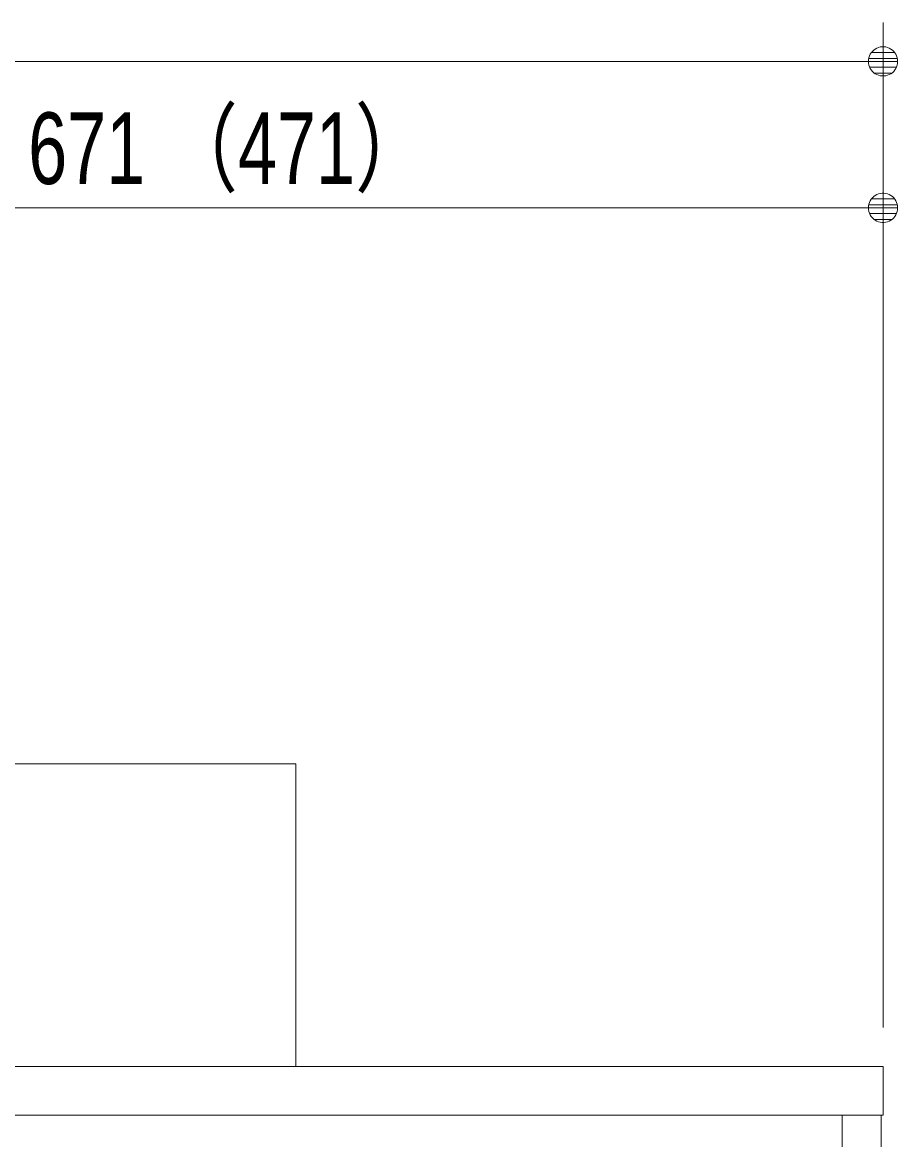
# Model space of a CAD drawing. Units: millimetres, scale not verified. Extents: x -6062 to 6062, y -3045 to 3045.
# Drawn here: x -4563 to -4114, y -1418 to -845 of the extents above; entities that cross this region are included whole.
import ezdxf
from ezdxf.enums import TextEntityAlignment as Align

# ---------------------------------------------------------------- set-up
doc = ezdxf.new("R2010")
doc.units = ezdxf.units.MM
doc.header["$LTSCALE"] = 20
doc.linetypes.add('DASHED1', pattern=[1.8, 1.2, -0.6])
for name, color, linetype, lineweight in [('0-1_5ボウル・キャビネット', 7, 'Continuous', 9), ('0-3_0', 7, 'Continuous', 9), ('0-4_2寸法-1', 7, 'Continuous', 9)]:
    doc.layers.add(name, color=color, linetype=linetype, lineweight=lineweight)
doc.styles.add('ＭＳ Ｐゴシック', font='')
doc.styles.get('ＭＳ Ｐゴシック').set_extended_font_data('MS PGothic')

# ---------------------------------------------------------------- blocks, each defined once
blk = doc.blocks.new('_Dot')
at = {"layer": '0-3_0'}
for p, q in [((-10, 0), (-20, 0)), ((9.78, 2), (-9.78, 2)), ((7.99, 6), (-7.99, 6)), ((9.16, -3.98), (-9.16, -3.98)), ((6, -7.98), (-6, -7.98))]:
    blk.add_line(p, q, dxfattribs=at)
for points in [[(10, 0), (9.92, 1.25), (9.69, 2.49), (9.3, 3.68), (8.76, 4.82), (8.09, 5.88), (7.29, 6.85), (6.37, 7.71), (5.36, 8.44), (4.26, 9.05), (3.09, 9.51), (1.87, 9.82), (0.63, 9.98), (-0.63, 9.98), (-1.87, 9.82), (-3.09, 9.51), (-4.26, 9.05), (-5.36, 8.44), (-6.37, 7.71), (-7.29, 6.85), (-8.09, 5.88), (-8.76, 4.82), (-9.3, 3.68), (-9.69, 2.49), (-9.92, 1.25), (-10, 0), (0, 0)], [(-10, 0), (-9.92, -1.25), (-9.69, -2.49), (-9.3, -3.68), (-8.76, -4.82), (-8.09, -5.88), (-7.29, -6.85), (-6.37, -7.71), (-5.36, -8.44), (-4.26, -9.05), (-3.09, -9.51), (-1.87, -9.82), (-0.63, -9.98), (0.63, -9.98), (1.87, -9.82), (3.09, -9.51), (4.26, -9.05), (5.36, -8.44), (6.37, -7.71), (7.29, -6.85), (8.09, -5.88), (8.76, -4.82), (9.3, -3.68), (9.69, -2.49), (9.92, -1.25), (10, 0), (0, 0)]]:
    blk.add_lwpolyline(points, close=True, dxfattribs=at)
blk = doc.blocks.new('グループ-16')
at = {"layer": '0-1_5ボウル・キャビネット'}
blk.add_lwpolyline([(-70720, -27600), (-46680, -27600), (-46680, -28100), (-70720, -28100)], close=True, dxfattribs=at)
blk.add_lwpolyline([(-47100, -28600), (-47100, -28100), (-46700, -28100), (-46700, -41360), (-46740, -41400), (-47060, -41400), (-47100, -41360), (-47100, -40600)], dxfattribs=at)
blk = doc.blocks.new('グループ-18')
at = {"layer": '0-1_5ボウル・キャビネット'}
blk.add_blockref('グループ-16', (0, 0), dxfattribs=at)
blk = doc.blocks.new('グループ-20')
at = {"layer": '0-1_5ボウル・キャビネット', "linetype": 'DASHED1'}
for p, q in [((-63900, -24500), (-63800.9, -26390.7)), ((-56399.1, -26390.7), (-56300, -24500))]:
    blk.add_line(p, q, dxfattribs=at)
at = {"layer": '0-1_5ボウル・キャビネット'}
blk.add_lwpolyline([(-64700, -24500), (-52700, -24500), (-52700, -27600), (-64700, -27600)], close=True, dxfattribs=at)
at = {"layer": '0-1_5ボウル・キャビネット', "linetype": 'DASHED1'}
blk.add_lwpolyline([(-63510.9, -26674.8), (-60850, -26760), (-60550, -26960), (-60550, -27500), (-59650, -27500), (-59650, -26960), (-59350, -26760), (-56689.1, -26674.8)], dxfattribs=at)
for centre, start, end in [((-63501.3, -26375), 183, 268.1667), ((-56698.7, -26375), 271.8333, 357)]:
    blk.add_arc(centre, 300, start, end, dxfattribs=at)

msp = doc.modelspace()

# ---------------------------------------------------------------- linework, layer by layer
at = {"layer": '0-4_2寸法-1'}
for p, q in [((-4121.5, -920), (-4121.5, -845)), ((-4136.51, -865), (-5308.49, -865)), ((-4121.5, -1360), (-4121.5, -920)), ((-4136.51, -940), (-4777.49, -940))]:
    msp.add_line(p, q, dxfattribs=at)

# ---------------------------------------------------------------- block references
at = {"layer": '0-1_5ボウル・キャビネット', "xscale": 0.05, "yscale": 0.05}
for name in ['グループ-20', 'グループ-18']:
    msp.add_blockref(name, (-1787.5, 0), dxfattribs=at)
at = {"layer": '0-4_2寸法-1', "xscale": 0.7503418, "yscale": 0.7503418}
for p in [(-4121.5, -865), (-4121.5, -940)]:
    msp.add_blockref('_Dot', p, dxfattribs=at)

# ---------------------------------------------------------------- texts
at = {"layer": '0-4_2寸法-1', "style": 'ＭＳ Ｐゴシック', "width": 0.75}
msp.add_text('671 （471）', height=36.66, dxfattribs=at).set_placement((-4559.7, -938.81), align=Align.BOTTOM_LEFT)

doc.saveas('drawing.dxf')
